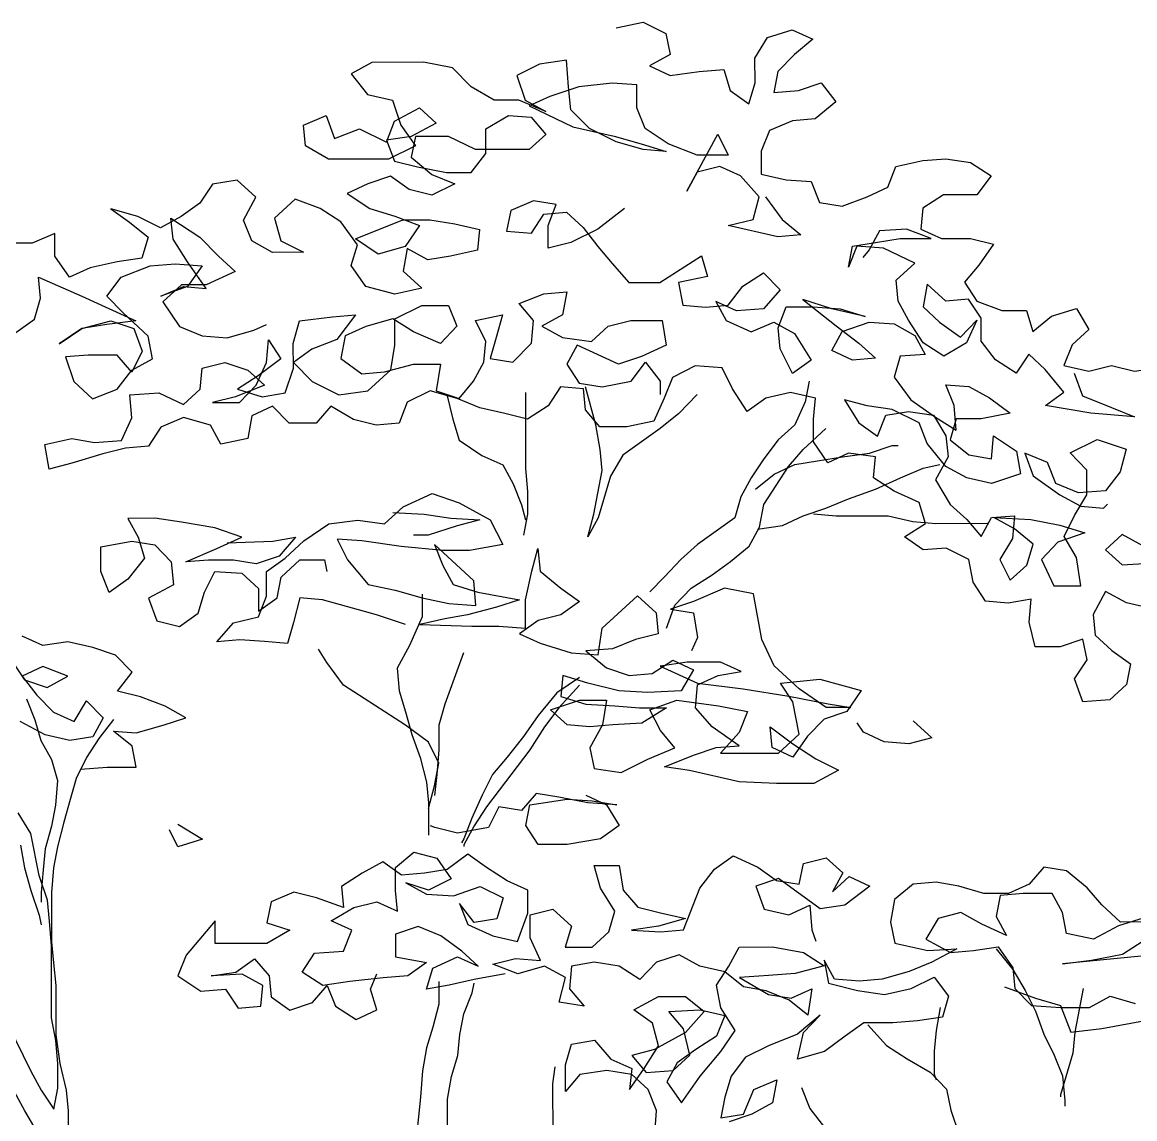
# Model space of a CAD drawing. Header units: inches. Extents: x 295786 to 300745, y 68261 to 70432.
# Drawn here: x 296328.37 to 296361.13, y 70323.54 to 70355.82 of the extents above; entities that cross this region are included whole.
import ezdxf

# ---------------------------------------------------------------- set-up
doc = ezdxf.new("R2010")
doc.units = ezdxf.units.IN
doc.header["$MEASUREMENT"] = 0
doc.layers.add('Tree', color=102, linetype='Continuous')

# ---------------------------------------------------------------- blocks, each defined once
blk = doc.blocks.new('T2')
at = {"layer": 'Tree'}
for p, q in [((-13.976, 289.319), (-15.168, 288.724)), ((-12.569, 289.02), (-13.976, 289.319)), ((-21.774, 288.928), (-22.858, 288.433)), ((-20.475, 288.53), (-21.774, 288.928)), ((-19.826, 287.438), (-20.475, 288.53)), ((-15.168, 288.724), (-15.386, 287.632)), ((-22.858, 288.433), (-21.884, 287.638)), ((-21.884, 287.638), (-21.018, 286.744)), ((-19.828, 286.147), (-19.826, 287.438)), ((-15.386, 287.632), (-14.303, 287.036)), ((-10.081, 285.94), (-9.971, 287.33)), ((-9.971, 287.33), (-8.563, 287.13)), ((-21.018, 286.744), (-20.803, 285.651)), ((-18.202, 286.841), (-18.528, 285.749)), ((-16.903, 286.74), (-18.202, 286.841)), ((-15.387, 286.54), (-16.903, 286.74)), ((-14.303, 287.036), (-15.387, 286.54)), ((-8.563, 287.13), (-7.373, 286.534)), ((-4.99, 285.936), (-4.015, 286.928)), ((-4.015, 286.928), (-2.498, 287.225)), ((-2.498, 287.225), (0.209, 287.222)), ((0.209, 287.222), (1.292, 286.626)), ((-7.373, 286.534), (-7.807, 285.243)), ((1.292, 286.626), (0.424, 285.534)), ((-23.293, 286.15), (-24.052, 285.158)), ((-22.102, 285.752), (-23.293, 286.15)), ((-20.803, 285.651), (-22.102, 285.752)), ((-19.504, 285.055), (-19.828, 286.147)), ((-18.528, 285.749), (-19.504, 285.055)), ((-13.656, 284.851), (-13.655, 286.043)), ((-13.655, 286.043), (-12.355, 286.141)), ((-12.355, 286.141), (-10.622, 285.941)), ((-10.622, 285.941), (-9.106, 285.443)), ((-10.19, 284.749), (-10.081, 285.94)), ((-6.182, 285.242), (-4.99, 285.936)), ((-24.052, 285.158), (-22.97, 284.263)), ((-9.106, 285.443), (-8.024, 284.946)), ((-7.807, 285.243), (-8.891, 284.649)), ((-8.891, 284.649), (-7.482, 285.243)), ((-7.482, 285.243), (-6.182, 285.242)), ((-0.876, 285.238), (-1.31, 283.947)), ((0.424, 285.534), (-0.876, 285.238)), ((-14.09, 283.76), (-13.656, 284.851)), ((-11.166, 283.757), (-10.19, 284.749)), ((-8.024, 284.946), (-10.299, 283.856)), ((-6.941, 284.448), (-8.133, 284.35)), ((-5.751, 283.753), (-6.941, 284.448)), ((-2.284, 284.842), (-3.151, 284.048)), ((-0.985, 284.146), (-2.284, 284.842)), ((2.589, 284.441), (2.155, 283.25)), ((3.78, 283.943), (2.589, 284.441)), ((-22.97, 284.263), (-21.779, 284.163)), ((-21.779, 284.163), (-20.588, 283.666)), ((-10.299, 283.856), (-12.466, 283.361)), ((-8.133, 284.35), (-8.892, 283.457)), ((-3.151, 284.048), (-1.852, 283.352)), ((-1.31, 283.947), (-2.069, 282.856)), ((-0.553, 283.053), (-0.985, 284.146)), ((3.671, 282.851), (3.78, 283.943)), ((-20.588, 283.666), (-20.156, 282.573)), ((-17.881, 283.465), (-18.424, 282.373)), ((-16.259, 280.485), (-17.881, 283.465)), ((-15.282, 282.966), (-14.09, 283.76)), ((-12.466, 283.361), (-13.874, 282.965)), ((-12.575, 283.063), (-11.166, 283.757)), ((-8.892, 283.457), (-8.026, 282.662)), ((-5.752, 282.462), (-5.751, 283.753)), ((-5.21, 282.66), (-3.802, 283.354)), ((-3.802, 283.354), (-2.069, 283.352)), ((-2.069, 283.352), (-1.853, 282.26)), ((-1.852, 283.352), (-0.553, 283.153)), ((0.856, 283.747), (-0.553, 283.053)), ((2.155, 283.25), (0.856, 283.747)), ((-16.799, 282.372), (-15.282, 282.966)), ((-13.874, 282.965), (-15.174, 282.569)), ((-15.174, 282.569), (-13.983, 282.667)), ((-13.983, 282.667), (-12.575, 283.063)), ((-2.069, 282.856), (-0.662, 282.16)), ((-0.553, 283.153), (-0.987, 282.061)), ((2.479, 282.157), (3.671, 282.851)), ((-29.796, 282.184), (-31.095, 281.987)), ((-28.604, 282.084), (-29.796, 282.184)), ((-27.197, 281.785), (-28.604, 282.084)), ((-20.156, 282.573), (-20.157, 281.382)), ((-18.424, 282.373), (-16.799, 282.372)), ((-8.026, 282.662), (-5.21, 282.66)), ((-4.995, 281.469), (-5.752, 282.462)), ((-1.853, 282.26), (-2.937, 281.368)), ((-0.662, 282.16), (2.479, 282.157)), ((-31.095, 281.987), (-32.179, 281.293)), ((-26.765, 280.693), (-27.197, 281.785)), ((-19.074, 281.282), (-17.991, 281.777)), ((-17.991, 281.777), (-16.8, 281.478)), ((-2.179, 281.764), (-3.695, 281.467)), ((-0.987, 282.061), (-2.179, 281.764)), ((-32.179, 281.293), (-31.422, 280.299)), ((-22.757, 280.987), (-23.191, 279.895)), ((-21.457, 281.085), (-22.757, 280.987)), ((-20.157, 281.382), (-21.457, 281.085)), ((-20.05, 280.191), (-19.074, 281.282)), ((-16.8, 281.478), (-16.259, 280.485)), ((-3.695, 281.467), (-4.995, 281.469)), ((-2.937, 281.368), (-4.129, 280.872)), ((-1.747, 280.572), (-0.771, 281.266)), ((-0.771, 281.266), (0.42, 280.868)), ((6.267, 280.168), (7.243, 281.061)), ((7.243, 281.061), (8.542, 280.862)), ((-25.682, 280.195), (-26.765, 280.693)), ((-4.129, 280.872), (-2.938, 280.275)), ((-2.938, 280.275), (-1.747, 280.572)), ((1.502, 280.371), (0.31, 279.578)), ((0.42, 280.868), (1.502, 280.371)), ((8.542, 280.862), (9.191, 279.868)), ((-31.422, 280.299), (-29.689, 280.298)), ((-29.689, 280.298), (-28.607, 279.602)), ((-24.383, 279.698), (-25.682, 280.195)), ((-23.191, 279.895), (-24.383, 279.698)), ((-20.375, 280.191), (-21.243, 279)), ((-19.727, 278.999), (-20.05, 280.191)), ((-9.437, 279.785), (-8.245, 279.982)), ((-9.005, 278.692), (-9.437, 279.785)), ((-8.245, 279.982), (-7.055, 279.485)), ((2.909, 279.576), (4.209, 280.071)), ((4.209, 280.071), (5.291, 279.077)), ((6.916, 278.977), (6.267, 280.168)), ((9.191, 279.868), (10.165, 279.172)), ((-28.607, 279.602), (-28.5, 278.51)), ((-13.011, 279.589), (-11.604, 278.496)), ((-9.979, 279.388), (-10.846, 278.594)), ((-8.788, 279.288), (-9.979, 279.388)), ((-8.139, 278.294), (-8.788, 279.288)), ((-7.055, 279.485), (-6.839, 278.392)), ((-0.99, 279.182), (-2.29, 278.687)), ((0.31, 279.578), (-0.99, 279.182)), ((1.826, 278.882), (2.909, 279.576)), ((12.44, 279.171), (13.848, 279.566)), ((13.848, 279.566), (12.872, 278.872)), ((-21.243, 279), (-22.218, 278.207)), ((-21.027, 278.107), (-18.427, 278.7)), ((-18.427, 278.7), (-19.727, 278.999)), ((-10.846, 278.594), (-11.605, 277.602)), ((-9.006, 277.501), (-9.005, 278.692)), ((-4.131, 278.787), (-5.431, 278.491)), ((-2.831, 278.985), (-4.131, 278.787)), ((-1.423, 278.984), (-2.831, 278.985)), ((-2.29, 278.687), (-1.533, 277.594)), ((1.067, 277.989), (-1.423, 278.984)), ((0.958, 277.691), (1.826, 278.882)), ((5.291, 279.077), (4.965, 277.886)), ((6.482, 277.885), (6.916, 278.977)), ((10.707, 279.073), (9.189, 278.081)), ((10.165, 279.172), (11.248, 278.576)), ((10.597, 277.981), (10.707, 279.073)), ((11.248, 278.576), (12.44, 279.171)), ((12.872, 278.872), (11.897, 278.079)), ((-31.099, 278.016), (-32.291, 277.719)), ((-29.583, 278.014), (-31.099, 278.016)), ((-28.5, 278.51), (-29.583, 278.014)), ((-29.042, 278.014), (-27.741, 278.509)), ((-27.417, 278.013), (-29.042, 278.014)), ((-27.741, 278.509), (-26.334, 278.409)), ((-26.118, 277.813), (-27.417, 278.013)), ((-26.334, 278.409), (-25.793, 277.416)), ((-22.218, 278.207), (-21.027, 278.107)), ((-11.604, 278.496), (-10.197, 277.8)), ((-6.839, 278.392), (-8.139, 278.294)), ((-5.431, 278.491), (-5.324, 277.398)), ((9.189, 278.081), (8.214, 277.089)), ((11.897, 278.079), (12.221, 276.987)), ((16.77, 277.082), (16.771, 278.273)), ((16.771, 278.273), (17.962, 277.776)), ((-32.291, 277.719), (-31.534, 276.626)), ((-28.176, 276.723), (-26.551, 277.516)), ((-26.551, 277.516), (-25.143, 277.614)), ((-24.926, 277.613), (-26.118, 277.813)), ((-25.143, 277.614), (-24.711, 276.521)), ((-24.711, 276.521), (-24.926, 277.613)), ((-11.605, 277.602), (-12.364, 276.709)), ((-10.197, 277.8), (-9.006, 277.501)), ((-2.725, 276.9), (-1.642, 277.495)), ((-1.642, 277.495), (-1.426, 276.303)), ((-1.533, 277.594), (-0.126, 277.196)), ((-0.126, 277.196), (1.067, 277.989)), ((1.282, 276.599), (0.958, 277.691)), ((4.965, 277.886), (3.773, 277.292)), ((5.398, 277.29), (6.482, 277.885)), ((9.838, 276.79), (10.597, 277.981)), ((17.962, 277.776), (19.261, 277.775)), ((-25.793, 277.416), (-25.469, 277.018)), ((-17.021, 277.11), (-17.347, 276.019)), ((-14.856, 275.719), (-17.021, 277.11)), ((-5.324, 277.398), (-3.916, 277.099)), ((-3.916, 277.099), (-2.725, 276.9)), ((3.773, 277.292), (5.398, 277.29)), ((8.214, 277.089), (7.346, 276.296)), ((12.221, 276.987), (13.52, 276.787)), ((16.01, 275.991), (16.77, 277.082)), ((-31.534, 276.626), (-30.777, 275.732)), ((-27.203, 275.828), (-28.176, 276.723)), ((-12.364, 276.709), (-13.232, 275.717)), ((-1.426, 276.303), (-2.402, 275.41)), ((0.523, 275.507), (1.282, 276.599)), ((7.346, 276.296), (8.862, 275.6)), ((8.862, 275.401), (9.838, 276.79)), ((10.488, 276.69), (9.08, 276.592)), ((9.08, 276.592), (9.837, 275.499)), ((11.787, 276.59), (10.488, 276.69)), ((13.303, 275.993), (11.787, 276.59)), ((13.52, 276.787), (14.928, 276.488)), ((14.928, 276.488), (16.01, 275.991)), ((-30.777, 275.732), (-31.427, 274.74)), ((-27.312, 274.736), (-27.203, 275.828)), ((-20.271, 276.22), (-21.138, 275.327)), ((-19.188, 275.524), (-20.271, 276.22)), ((-17.347, 276.019), (-15.831, 275.72)), ((-15.831, 275.72), (-16.049, 274.528)), ((-13.232, 275.717), (-14.856, 275.719)), ((14.06, 275), (13.303, 275.993)), ((17.635, 275.989), (15.36, 274.998)), ((17.525, 274.897), (17.635, 275.989)), ((-29.803, 274.738), (-28.827, 275.631)), ((-28.827, 275.631), (-28.612, 274.44)), ((-21.138, 275.327), (-20.273, 274.333)), ((-18.431, 274.53), (-19.188, 275.524)), ((-8.792, 275.118), (-9.983, 275.218)), ((-9.983, 275.218), (-9.768, 274.027)), ((-7.493, 274.62), (-8.792, 275.118)), ((-2.402, 275.41), (-0.994, 275.111)), ((-0.994, 275.111), (0.523, 275.507)), ((8.862, 275.6), (10.162, 275.598)), ((10.053, 275.499), (8.862, 275.401)), ((9.837, 275.499), (11.244, 275.002)), ((11.244, 275.002), (10.053, 275.499)), ((10.162, 275.598), (11.135, 274.704)), ((-31.427, 274.74), (-32.728, 274.245)), ((-31.645, 273.847), (-30.994, 274.839)), ((-30.994, 274.839), (-29.803, 274.738)), ((-27.854, 273.744), (-27.312, 274.736)), ((-22.33, 274.831), (-24.064, 273.443)), ((-23.847, 274.336), (-22.33, 274.831)), ((-18.865, 274.233), (-17.781, 274.728)), ((-17.24, 274.43), (-18.431, 274.53)), ((-17.781, 274.728), (-18.324, 273.736)), ((-16.049, 274.528), (-17.24, 274.43)), ((-8.252, 273.728), (-7.493, 274.62)), ((11.135, 274.704), (10.268, 273.414)), ((15.36, 274.998), (12.542, 273.71)), ((13.193, 274.107), (14.06, 275)), ((17.849, 273.805), (17.525, 274.897)), ((-36.626, 274.347), (-37.277, 273.256)), ((-35.327, 273.949), (-36.626, 274.347)), ((-34.353, 273.154), (-35.327, 273.949)), ((-34.027, 274.246), (-34.353, 273.154)), ((-32.728, 274.245), (-34.027, 274.246)), ((-28.612, 274.44), (-29.479, 273.646)), ((-24.28, 274.337), (-25.58, 273.941)), ((-25.58, 273.941), (-23.847, 274.336)), ((-22.872, 274.435), (-24.28, 274.337)), ((-21.464, 274.434), (-22.872, 274.435)), ((-21.032, 273.341), (-21.464, 274.434)), ((-20.273, 274.333), (-18.865, 274.233)), ((-9.768, 274.027), (-8.685, 273.43)), ((-5.219, 273.725), (-6.627, 274.024)), ((-6.627, 274.024), (-6.303, 272.833)), ((-3.811, 274.518), (-4.245, 273.426)), ((-2.403, 274.517), (-3.811, 274.518)), ((-0.995, 273.821), (-2.403, 274.517)), ((2.254, 273.917), (1.063, 274.018)), ((1.063, 274.018), (2.036, 272.726)), ((11.892, 272.917), (13.193, 274.107)), ((-31.646, 272.655), (-31.645, 273.847)), ((-30.563, 272.853), (-31.428, 273.747)), ((-31.428, 273.747), (-30.888, 272.555)), ((-29.479, 273.646), (-30.563, 272.853)), ((-28.614, 272.553), (-27.854, 273.744)), ((-27.097, 273.545), (-28.18, 272.95)), ((-25.797, 273.643), (-27.097, 273.545)), ((-24.389, 273.146), (-25.797, 273.643)), ((-24.064, 273.443), (-25.256, 272.551)), ((-20.815, 273.639), (-21.899, 273.044)), ((-19.624, 273.142), (-20.815, 273.639)), ((-18.324, 273.736), (-19.624, 273.142)), ((-14.966, 273.733), (-15.184, 272.443)), ((-13.342, 273.732), (-14.966, 273.733)), ((-12.151, 273.433), (-13.342, 273.732)), ((-11.285, 272.638), (-12.151, 273.433)), ((-8.685, 273.43), (-9.769, 272.835)), ((-8.145, 272.536), (-8.252, 273.728)), ((-5.762, 272.633), (-5.219, 273.725)), ((-4.245, 273.426), (-3.379, 272.532)), ((-1.971, 273.127), (-0.887, 273.821)), ((-0.997, 272.431), (-0.995, 273.821)), ((-0.887, 273.821), (0.52, 273.422)), ((0.52, 273.422), (1.603, 272.925)), ((3.986, 273.717), (2.254, 273.917)), ((4.31, 272.526), (3.986, 273.717)), ((6.369, 273.219), (5.719, 273.517)), ((10.268, 273.414), (9.076, 272.919)), ((12.542, 273.71), (14.058, 273.51)), ((13.842, 273.709), (12.65, 273.313)), ((15.358, 273.311), (13.842, 273.709)), ((14.058, 273.51), (15.358, 273.311)), ((18.932, 273.01), (17.849, 273.805)), ((-37.277, 273.256), (-36.412, 272.461)), ((-28.18, 272.95), (-28.723, 271.958)), ((-23.849, 272.152), (-24.389, 273.146)), ((-21.899, 273.044), (-22.766, 271.655)), ((-21.141, 272.249), (-21.032, 273.341)), ((-9.769, 272.835), (-11.285, 272.638)), ((-6.303, 272.833), (-5.979, 271.74)), ((-3.379, 272.532), (-1.971, 273.127)), ((1.603, 272.925), (1.818, 271.734)), ((7.776, 272.821), (6.369, 273.219)), ((9.076, 272.919), (7.776, 272.821)), ((11.674, 271.725), (11.892, 272.917)), ((12.65, 273.313), (12.216, 272.122)), ((15.358, 273.311), (16.548, 272.515)), ((16.548, 272.515), (15.358, 273.311)), ((-36.412, 272.461), (-35.98, 271.368)), ((-32.405, 271.663), (-31.646, 272.655)), ((-30.888, 272.555), (-29.698, 271.859)), ((-29.698, 271.859), (-28.614, 272.553)), ((-25.256, 272.551), (-26.124, 271.757)), ((-21.792, 270.959), (-21.141, 272.249)), ((-15.184, 272.443), (-13.885, 271.846)), ((-12.694, 271.448), (-10.527, 272.439)), ((-10.527, 272.439), (-9.987, 271.446)), ((-7.171, 271.543), (-8.145, 272.536)), ((-5.655, 271.541), (-5.762, 272.633)), ((-0.781, 271.14), (-0.997, 272.431)), ((2.036, 272.726), (3.335, 272.229)), ((3.335, 272.229), (4.309, 271.533)), ((4.309, 271.235), (4.31, 272.526)), ((5.61, 272.723), (4.959, 271.731)), ((5.717, 271.532), (5.61, 272.723)), ((-35.005, 271.169), (-34.138, 271.962)), ((-34.138, 271.962), (-33.489, 270.969)), ((-33.489, 270.969), (-32.405, 271.663)), ((-28.723, 271.958), (-27.423, 271.857)), ((-27.423, 271.857), (-27.099, 270.765)), ((-26.124, 271.757), (-24.932, 271.657)), ((-24.932, 271.657), (-23.849, 272.152)), ((-22.766, 271.655), (-21.792, 270.959)), ((-13.885, 271.846), (-12.694, 271.448)), ((-5.979, 271.74), (-7.171, 271.543)), ((1.818, 271.734), (0.735, 270.94)), ((4.959, 271.731), (6.15, 270.837)), ((12.756, 271.129), (11.674, 271.725)), ((12.216, 272.122), (12.756, 271.03)), ((12.756, 271.03), (13.515, 271.922)), ((13.515, 271.922), (15.032, 271.921)), ((15.032, 271.921), (16.223, 271.821)), ((16.223, 271.821), (15.788, 270.531)), ((-39.662, 271.073), (-40.962, 271.273)), ((-38.471, 271.37), (-39.662, 271.073)), ((-37.279, 271.071), (-38.471, 271.37)), ((-35.98, 271.368), (-37.279, 271.071)), ((-35.981, 269.978), (-35.005, 271.169)), ((-18.652, 270.162), (-18.11, 271.254)), ((-18.11, 271.254), (-16.702, 271.352)), ((-16.702, 271.352), (-15.511, 270.755)), ((-14.102, 271.548), (-14.861, 270.556)), ((-13.345, 270.555), (-14.102, 271.548)), ((-9.987, 271.446), (-10.638, 270.453)), ((-5.114, 270.548), (-5.655, 271.541)), ((-1.972, 271.439), (-3.38, 271.44)), ((-3.38, 271.44), (-3.165, 270.05)), ((-0.457, 271.041), (-1.972, 271.439)), ((0.409, 270.047), (-0.781, 271.14)), ((0.735, 270.94), (-0.457, 271.041)), ((4.309, 271.533), (3.333, 270.541)), ((4.741, 269.944), (4.309, 271.235)), ((6.257, 270.34), (5.717, 271.532)), ((6.691, 271.134), (5.824, 270.34)), ((7.883, 271.53), (6.691, 271.134)), ((9.074, 271.231), (7.883, 271.53)), ((9.181, 270.139), (9.074, 271.231)), ((13.514, 270.135), (12.756, 271.129)), ((-36.521, 270.972), (-36.956, 269.781)), ((-27.099, 270.765), (-27.967, 269.575)), ((-22.659, 270.563), (-22.444, 269.471)), ((-15.511, 270.755), (-15.079, 269.663)), ((-14.861, 270.556), (-14.862, 269.861)), ((-11.829, 270.256), (-13.345, 270.555)), ((-10.638, 270.453), (-11.829, 270.256)), ((-4.357, 269.654), (-5.114, 270.548)), ((3.333, 270.541), (1.925, 269.847)), ((6.15, 270.837), (7.232, 270.141)), ((15.788, 270.531), (14.813, 269.638)), ((-35.007, 269.283), (-35.981, 269.978)), ((-30.999, 270.272), (-32.082, 269.677)), ((-29.807, 270.37), (-30.999, 270.272)), ((-30.242, 269.279), (-29.807, 270.37)), ((-22.985, 269.67), (-21.685, 269.966)), ((-21.685, 269.966), (-20.386, 269.667)), ((-19.412, 268.972), (-18.652, 270.162)), ((-11.506, 268.27), (-10.963, 270.255)), ((-10.964, 269.064), (-10.855, 270.156)), ((-10.855, 270.156), (-9.663, 270.254)), ((-9.663, 270.254), (-9.014, 269.261)), ((-7.822, 269.955), (-7.826, 265.984)), ((-3.165, 270.05), (-4.357, 269.654)), ((-4.249, 269.654), (-2.84, 270.05)), ((-2.84, 270.05), (-1.65, 269.453)), ((1.925, 269.847), (0.409, 270.047)), ((5.932, 269.745), (4.741, 269.944)), ((5.824, 270.34), (7.34, 269.743)), ((7.232, 270.141), (5.932, 269.745)), ((7.123, 269.446), (6.257, 270.34)), ((10.047, 269.344), (9.181, 270.139)), ((11.347, 269.939), (10.047, 269.344)), ((12.863, 269.838), (11.347, 269.939)), ((14.813, 269.638), (13.514, 270.135)), ((-36.956, 269.781), (-38.473, 269.186)), ((-32.082, 269.677), (-33.166, 268.884)), ((-27.967, 269.575), (-29.267, 268.682)), ((-25.693, 269.275), (-24.501, 269.572)), ((-24.501, 269.572), (-25.261, 268.381)), ((-22.878, 268.577), (-22.985, 269.67)), ((-22.444, 269.471), (-21.903, 268.279)), ((-20.386, 269.667), (-19.412, 268.972)), ((-16.811, 269.863), (-15.838, 268.869)), ((-15.079, 269.663), (-14.539, 268.471)), ((-5.44, 269.159), (-4.249, 269.654)), ((-3.707, 269.852), (-4.033, 268.562)), ((-1.65, 269.453), (-1.217, 268.361)), ((8.531, 269.445), (7.123, 269.446)), ((7.34, 269.743), (8.531, 269.445)), ((12.754, 268.647), (12.863, 269.838)), ((-38.473, 269.186), (-39.665, 268.691)), ((-39.665, 268.691), (-37.39, 268.887)), ((-37.39, 268.887), (-35.007, 269.283)), ((-33.166, 268.884), (-31.65, 268.585)), ((-30.351, 267.988), (-30.242, 269.279)), ((-29.159, 268.781), (-29.81, 267.69)), ((-27.859, 268.979), (-29.159, 268.781)), ((-28.401, 268.384), (-26.993, 269.077)), ((-26.668, 268.779), (-27.859, 268.979)), ((-26.993, 269.077), (-25.693, 269.275)), ((-26.236, 267.687), (-26.668, 268.779)), ((-15.838, 268.869), (-14.864, 268.074)), ((-11.723, 268.171), (-10.964, 269.064)), ((-9.014, 269.261), (-7.932, 268.565)), ((-7.932, 268.565), (-6.74, 268.862)), ((-6.74, 268.862), (-5.44, 269.159)), ((1.165, 268.557), (2.357, 269.251)), ((2.357, 269.251), (3.115, 268.357)), ((4.523, 268.356), (5.39, 269.249)), ((5.39, 269.249), (6.472, 268.751)), ((6.472, 268.751), (6.688, 267.56)), ((-31.65, 268.585), (-30.351, 268.584)), ((-29.267, 268.682), (-30.351, 267.988)), ((-30.351, 268.584), (-30.027, 267.491)), ((-28.836, 267.292), (-28.401, 268.384)), ((-25.261, 268.381), (-26.236, 267.687)), ((-22.879, 267.386), (-22.878, 268.577)), ((-21.903, 268.279), (-21.038, 267.484)), ((-14.539, 268.471), (-13.131, 268.172)), ((-13.131, 268.172), (-11.723, 268.171)), ((-11.724, 266.98), (-11.506, 268.27)), ((-4.033, 268.562), (-4.359, 267.47)), ((-1.217, 268.361), (-0.026, 268.26)), ((-0.026, 268.26), (1.165, 268.557)), ((3.115, 268.357), (4.523, 268.356)), ((8.096, 267.261), (8.638, 268.253)), ((8.638, 268.253), (10.046, 268.649)), ((10.046, 268.649), (11.237, 268.152)), ((11.237, 268.152), (11.886, 267.158)), ((13.294, 267.455), (12.754, 268.647)), ((-32.301, 267.692), (-33.493, 266.899)), ((-32.194, 266.5), (-32.301, 267.692)), ((-29.81, 267.69), (-29.919, 266.598)), ((-22.338, 266.989), (-23.528, 268.082)), ((-14.864, 268.074), (-12.916, 266.683)), ((6.688, 267.56), (8.096, 267.261)), ((15.894, 267.552), (14.702, 267.355)), ((17.301, 267.253), (15.894, 267.552)), ((-37.716, 267.498), (-39.233, 267.003)), ((-39.233, 267.003), (-38.909, 265.811)), ((-36.309, 266.802), (-37.716, 267.498)), ((-30.027, 267.491), (-31.002, 266.698)), ((-29.812, 266.101), (-28.836, 267.292)), ((-26.995, 267.191), (-27.32, 267.191)), ((-25.804, 266.793), (-26.995, 267.191)), ((-23.638, 266.295), (-22.879, 267.386)), ((-21.581, 266.094), (-22.338, 266.989)), ((-21.038, 267.484), (-20.281, 266.49)), ((-11.834, 265.888), (-11.724, 266.98)), ((-4.359, 267.47), (-5.551, 266.677)), ((11.886, 267.158), (13.077, 267.058)), ((13.077, 267.058), (14.268, 266.759)), ((14.702, 267.355), (13.294, 267.455)), ((17.083, 265.963), (17.301, 267.253)), ((-37.176, 265.909), (-36.309, 266.802)), ((-35.118, 266.304), (-33.926, 266.8)), ((-33.926, 266.8), (-34.361, 265.609)), ((-33.493, 266.899), (-33.711, 265.708)), ((-31.002, 266.698), (-32.194, 266.5)), ((-29.919, 266.598), (-29.271, 265.406)), ((-26.129, 266.595), (-24.721, 266.792)), ((-26.022, 265.503), (-26.129, 266.595)), ((-24.396, 266.593), (-25.804, 266.793)), ((-24.721, 266.792), (-23.638, 266.295)), ((-23.097, 266.394), (-24.396, 266.593)), ((-21.905, 266.194), (-23.097, 266.394)), ((-20.281, 266.49), (-19.632, 265.497)), ((-12.916, 266.683), (-12.267, 265.59)), ((-5.551, 266.677), (-6.635, 266.181)), ((14.268, 266.759), (15.892, 266.262)), ((-38.909, 265.811), (-38.152, 264.818)), ((-37.178, 264.618), (-37.176, 265.909)), ((-35.552, 265.213), (-35.118, 266.304)), ((-30.895, 265.507), (-29.812, 266.101)), ((-28.62, 266.001), (-29.487, 266.2)), ((-27.43, 265.504), (-28.62, 266.001)), ((-20.823, 265.697), (-21.905, 266.194)), ((-20.283, 264.108), (-21.581, 266.094)), ((-11.618, 264.696), (-11.834, 265.888)), ((-7.826, 265.984), (-7.936, 264.792)), ((-6.635, 266.181), (-7.177, 265.189)), ((15.892, 266.262), (17.083, 265.963)), ((-34.361, 265.609), (-35.77, 264.617)), ((-33.711, 265.708), (-32.195, 265.21)), ((-32.195, 265.21), (-30.895, 265.507)), ((-29.271, 265.406), (-30.03, 264.116)), ((-26.13, 264.907), (-27.43, 265.504)), ((-27.105, 264.808), (-26.022, 265.503)), ((-19.849, 264.902), (-20.823, 265.697)), ((-19.632, 265.497), (-19.091, 264.504)), ((-12.267, 265.59), (-11.619, 263.406)), ((-38.152, 264.818), (-36.744, 264.717)), ((-36.744, 264.717), (-35.552, 265.213)), ((-28.406, 264.214), (-27.105, 264.808)), ((-24.723, 264.409), (-26.13, 264.907)), ((-11.403, 263.604), (-11.618, 264.696)), ((-7.936, 264.792), (-7.937, 263.601)), ((-7.177, 265.189), (-7.612, 264.097)), ((-2.954, 264.689), (-4.362, 264.194)), ((-1.438, 263.993), (-2.954, 264.689)), ((-38.045, 263.924), (-38.261, 264.123)), ((-36.529, 263.526), (-37.178, 264.618)), ((-35.77, 264.617), (-36.853, 264.022)), ((-30.03, 264.116), (-30.897, 263.323)), ((-28.732, 263.122), (-28.406, 264.214)), ((-23.532, 263.912), (-24.723, 264.409)), ((-20.068, 262.916), (-20.283, 264.108)), ((-19.091, 264.504), (-18.767, 263.412)), ((-7.612, 264.097), (-7.829, 263.303)), ((-4.362, 264.194), (-5.988, 263.302)), ((-36.853, 264.022), (-38.045, 263.924)), ((-35.988, 262.433), (-36.529, 263.526)), ((-32.197, 263.423), (-33.388, 263.523)), ((-33.388, 263.523), (-33.281, 262.332)), ((-26.782, 263.518), (-28.082, 263.221)), ((-24.074, 263.515), (-26.782, 263.518)), ((-22.883, 263.614), (-24.074, 263.515)), ((-22.341, 263.514), (-23.532, 263.912)), ((-21.259, 263.017), (-22.341, 263.514)), ((-11.079, 262.412), (-11.403, 263.604)), ((-7.937, 263.601), (-7.721, 262.509)), ((-2.522, 263.597), (-3.93, 263.399)), ((-0.897, 263.694), (-2.522, 263.597)), ((-0.465, 263.098), (-1.438, 263.993)), ((-35.771, 263.029), (-37.071, 262.633)), ((-34.255, 263.325), (-35.771, 263.029)), ((-32.305, 263.423), (-34.255, 263.325)), ((-33.389, 262.828), (-32.305, 263.423)), ((-31.656, 262.43), (-32.197, 263.423)), ((-29.273, 263.123), (-31.981, 263.125)), ((-30.897, 263.323), (-31.656, 262.43)), ((-28.082, 263.221), (-29.273, 263.123)), ((-27.649, 262.426), (-28.732, 263.122)), ((-19.959, 262.817), (-21.259, 263.017)), ((-19.527, 261.923), (-20.068, 262.916)), ((-18.767, 263.412), (-16.819, 262.02)), ((-11.619, 263.406), (-11.079, 262.412)), ((-5.988, 263.302), (-6.639, 262.012)), ((-3.93, 263.399), (-5.446, 263.301)), ((-5.446, 263.301), (-4.255, 263.002)), ((-4.255, 263.002), (-2.739, 262.505)), ((0.944, 263.296), (-0.465, 263.098)), ((2.46, 263.096), (0.944, 263.296)), ((3.758, 262.201), (2.46, 263.096)), ((7.008, 262.397), (8.416, 262.892)), ((8.416, 262.892), (10.149, 263.189)), ((10.149, 263.189), (11.557, 263.386)), ((11.557, 263.386), (12.965, 263.385)), ((12.965, 263.385), (12.423, 262.393)), ((-40.104, 261.94), (-39.021, 262.535)), ((-39.021, 262.535), (-38.155, 261.74)), ((-37.071, 262.633), (-35.664, 262.135)), ((-36.639, 261.342), (-35.988, 262.433)), ((-34.364, 262.035), (-33.389, 262.828)), ((-33.281, 262.332), (-32.632, 261.239)), ((-28.625, 261.732), (-27.649, 262.426)), ((-2.739, 262.505), (-1.981, 262.504)), ((5.383, 262.2), (4.192, 262.4)), ((4.192, 262.4), (5.057, 261.406)), ((8.307, 261.8), (7.008, 262.397)), ((12.423, 262.393), (12.097, 261.301)), ((-38.155, 261.74), (-39.022, 260.947)), ((-35.664, 262.135), (-34.798, 261.241)), ((-34.041, 260.942), (-34.364, 262.035)), ((-31.008, 261.238), (-29.816, 261.832)), ((-29.816, 261.832), (-28.625, 261.732)), ((-18.553, 261.128), (-19.527, 261.923)), ((-16.819, 262.02), (-15.954, 261.225)), ((-8.48, 261.815), (-8.59, 260.623)), ((-8.157, 260.623), (-8.48, 261.815)), ((-6.639, 262.012), (-4.906, 261.712)), ((-5.125, 260.124), (-3.065, 262.009)), ((-3.065, 262.009), (-3.499, 260.917)), ((-3.498, 261.711), (-1.332, 261.908)), ((-1.332, 261.908), (0.726, 262.204)), ((0.726, 262.204), (2.026, 262.302)), ((2.026, 262.302), (1.483, 261.211)), ((4.732, 261.307), (3.758, 262.201)), ((7.765, 262.099), (5.383, 262.2)), ((9.931, 261.104), (8.307, 261.8)), ((11.556, 261.996), (10.689, 261.104)), ((12.747, 262.194), (11.556, 261.996)), ((14.372, 261.895), (12.747, 262.194)), ((14.37, 260.604), (14.372, 261.895)), ((-36.857, 259.853), (-36.639, 261.342)), ((-34.798, 261.241), (-35.45, 259.852)), ((-32.632, 261.239), (-33.175, 260.148)), ((-31.226, 260.047), (-31.008, 261.238)), ((-15.954, 261.225), (-15.088, 260.331)), ((-4.906, 261.712), (-3.498, 261.711)), ((1.483, 261.211), (0.399, 259.921)), ((2.674, 261.21), (2.565, 260.614)), ((3.974, 261.208), (2.674, 261.21)), ((4.948, 260.314), (3.974, 261.208)), ((5.706, 260.611), (4.732, 261.307)), ((5.057, 261.406), (6.248, 261.008)), ((6.248, 261.008), (7.44, 261.206)), ((7.44, 261.206), (8.739, 261.204)), ((8.739, 261.204), (9.931, 261.104)), ((12.097, 261.301), (12.962, 260.208)), ((-39.022, 260.947), (-40.43, 261.047)), ((-33.175, 260.148), (-34.041, 260.942)), ((-17.579, 260.432), (-18.553, 261.128)), ((-8.59, 260.623), (-9.674, 259.731)), ((-7.833, 259.133), (-8.157, 260.623)), ((-3.499, 260.917), (-4.042, 259.925)), ((5.705, 259.321), (5.706, 260.611)), ((8.414, 260.609), (7.006, 260.511)), ((8.954, 259.517), (8.414, 260.609)), ((10.689, 261.104), (10.579, 259.912)), ((13.936, 259.512), (14.37, 260.604)), ((-31.876, 259.054), (-31.226, 260.047)), ((-16.497, 259.736), (-17.579, 260.432)), ((-15.088, 260.331), (-14.331, 259.536)), ((-5.234, 258.833), (-5.125, 260.124)), ((5.163, 259.222), (4.948, 260.314)), ((7.006, 260.511), (6.139, 259.717)), ((12.962, 260.208), (13.936, 259.512)), ((-39.241, 258.961), (-38.157, 259.556)), ((-38.157, 259.556), (-37.509, 258.364)), ((-35.45, 259.852), (-36.857, 259.853)), ((-20.182, 257.059), (-19.746, 259.441)), ((-19.746, 259.441), (-18.23, 259.738)), ((-18.23, 259.738), (-16.606, 259.042)), ((-15.631, 258.842), (-16.497, 259.736)), ((-9.674, 259.731), (-10.649, 259.037)), ((-5.342, 259.529), (-7.508, 259.133)), ((-4.042, 259.925), (-5.342, 259.529)), ((-2.418, 259.427), (-2.419, 258.235)), ((-1.01, 259.624), (-2.418, 259.228)), ((0.399, 259.921), (-1.01, 259.624)), ((6.139, 259.717), (6.137, 258.526)), ((9.278, 258.424), (8.954, 259.517)), ((10.579, 259.912), (11.878, 259.216)), ((-40.541, 258.665), (-39.241, 258.961)), ((-34.152, 257.964), (-34.259, 259.156)), ((-34.259, 259.156), (-33.068, 258.956)), ((-33.068, 258.956), (-31.876, 259.054)), ((-16.606, 259.042), (-15.415, 258.643)), ((-15.199, 257.651), (-15.631, 258.842)), ((-13.681, 259.337), (-14.657, 258.444)), ((-11.842, 257.648), (-13.681, 259.337)), ((-10.649, 259.037), (-9.675, 258.341)), ((-7.835, 257.644), (-7.833, 259.133)), ((-7.508, 259.133), (-6.317, 258.735)), ((-3.826, 258.932), (-5.234, 258.833)), ((-2.418, 259.228), (-3.826, 258.932)), ((-0.036, 258.333), (2.781, 259.125)), ((2.781, 259.125), (3.972, 259.223)), ((3.972, 259.223), (4.296, 257.932)), ((6.137, 258.526), (5.163, 259.222)), ((6.137, 258.228), (5.705, 259.321)), ((11.878, 259.216), (11.444, 258.025)), ((-37.509, 258.364), (-37.618, 257.272)), ((-16.606, 258.446), (-16.824, 257.155)), ((-15.415, 258.643), (-16.606, 258.446)), ((-14.657, 258.444), (-14.766, 257.352)), ((-9.675, 258.341), (-8.484, 258.042)), ((-6.317, 258.735), (-4.801, 258.337)), ((-4.801, 258.337), (-3.61, 258.137)), ((-1.553, 257.838), (-0.036, 258.333)), ((10.252, 257.728), (9.278, 258.424)), ((-34.478, 256.674), (-34.152, 257.964)), ((-8.484, 258.042), (-7.51, 257.346)), ((-6.427, 257.742), (-7.835, 257.644)), ((-5.019, 257.741), (-6.427, 257.742)), ((-2.311, 257.838), (-5.019, 257.741)), ((-3.61, 258.137), (-2.311, 257.838)), ((-2.419, 258.235), (-1.771, 256.746)), ((4.296, 257.932), (4.619, 256.84)), ((7.436, 257.929), (6.137, 258.228)), ((8.302, 256.936), (7.436, 257.929)), ((11.444, 258.025), (10.252, 257.728)), ((-37.618, 257.272), (-38.485, 256.479)), ((-16.824, 257.155), (-16.5, 256.46)), ((-14.766, 257.352), (-13.575, 257.053)), ((-11.627, 256.258), (-11.842, 257.648)), ((-7.51, 257.346), (-8.593, 256.851)), ((17.399, 256.73), (18.483, 257.225)), ((-37.186, 255.981), (-36.969, 257.073)), ((-36.969, 257.073), (-35.778, 256.675)), ((-35.778, 256.675), (-34.478, 256.674)), ((-20.833, 255.67), (-20.182, 257.059)), ((-13.575, 257.053), (-12.384, 256.556)), ((-12.384, 256.556), (-10.977, 256.456)), ((-8.593, 256.851), (-10.219, 256.356)), ((-1.771, 256.746), (-1.122, 255.554)), ((2.561, 255.849), (2.995, 256.543)), ((4.619, 256.84), (5.811, 256.938)), ((5.811, 256.938), (7.111, 257.036)), ((7.111, 257.036), (8.302, 256.936)), ((13.608, 256.236), (14.8, 256.633)), ((14.8, 256.633), (16.1, 256.929)), ((16.1, 256.929), (17.399, 256.73)), ((-38.485, 256.479), (-39.461, 255.785)), ((-36.537, 254.988), (-37.186, 255.981)), ((-15.526, 255.963), (-16.609, 255.468)), ((-14.443, 255.267), (-15.526, 255.963)), ((-10.977, 256.456), (-12.06, 255.563)), ((-10.219, 256.356), (-11.627, 256.258)), ((-4.587, 256.351), (-3.615, 253.67)), ((12.741, 255.344), (13.608, 256.236)), ((19.023, 255.934), (18.372, 254.942)), ((-39.461, 255.785), (-39.245, 254.692)), ((-22.134, 254.479), (-20.833, 255.67)), ((-19.1, 255.37), (-18.017, 255.866)), ((-17.909, 255.171), (-19.1, 255.37)), ((-18.017, 255.866), (-16.284, 255.864)), ((-14.876, 255.665), (-16.827, 254.773)), ((-16.609, 255.468), (-15.961, 254.375)), ((-16.284, 255.864), (-14.876, 255.665)), ((-12.06, 255.563), (-13.252, 255.167)), ((-1.122, 255.554), (-1.231, 254.363)), ((1.693, 254.658), (2.561, 255.849)), ((13.498, 254.35), (12.741, 255.344)), ((16.098, 255.142), (17.398, 255.638)), ((17.398, 255.638), (18.48, 255.14)), ((-36.972, 253.797), (-36.537, 254.988)), ((-23.216, 254.977), (-25.383, 254.383)), ((-21.159, 254.776), (-23.216, 254.977)), ((-21.809, 253.784), (-21.159, 254.776)), ((-16.827, 254.773), (-19.21, 254.477)), ((-16.827, 254.674), (-17.909, 255.171)), ((-13.252, 255.167), (-14.443, 255.267)), ((-12.711, 254.372), (-11.087, 254.768)), ((-11.087, 254.768), (-9.786, 255.164)), ((-10.653, 255.065), (-9.462, 254.27)), ((-9.786, 255.164), (-9.679, 254.072)), ((17.18, 254.546), (16.098, 255.142)), ((18.372, 254.942), (17.18, 254.546)), ((18.48, 255.14), (17.721, 254.148)), ((-39.245, 254.692), (-38.38, 253.897)), ((-25.383, 254.383), (-24.626, 253.29)), ((-23.543, 253.488), (-22.134, 254.479)), ((-19.21, 254.477), (-21.593, 254.082)), ((-16.72, 253.482), (-16.827, 254.674)), ((-15.961, 254.375), (-14.228, 254.274)), ((-14.228, 254.274), (-12.711, 254.372)), ((-10.653, 254.668), (-9.572, 253.476)), ((-9.462, 254.27), (-8.489, 253.078)), ((-1.558, 252.576), (1.693, 254.658)), ((-1.231, 254.363), (-1.557, 253.271)), ((12.306, 254.053), (13.498, 254.35)), ((-38.38, 253.897), (-36.972, 253.797)), ((-23.651, 253.687), (-24.842, 253.489)), ((-21.593, 254.082), (-23.651, 253.687)), ((-22.136, 252.097), (-21.809, 253.784)), ((-15.744, 253.878), (-17.911, 253.582)), ((-14.337, 253.381), (-15.744, 253.878)), ((-10.979, 253.676), (-12.496, 253.578)), ((-10.654, 253.874), (-12.062, 253.875)), ((-12.062, 253.875), (-11.847, 252.585)), ((-9.679, 254.072), (-10.979, 253.676)), ((-9.138, 253.377), (-10.654, 253.874)), ((-3.615, 253.67), (-3.291, 252.577)), ((11.006, 253.558), (12.306, 254.053)), ((15.122, 253.853), (14.254, 252.96)), ((15.771, 252.76), (15.122, 253.853)), ((17.721, 254.148), (16.854, 253.255)), ((18.263, 253.949), (17.828, 252.857)), ((-24.842, 253.489), (-23.543, 253.488)), ((-24.626, 253.29), (-23.435, 252.892)), ((-17.911, 253.582), (-19.427, 253.286)), ((-19.427, 253.286), (-18.995, 252.193)), ((-17.587, 252.49), (-16.72, 253.482)), ((-13.795, 253.48), (-15.203, 253.481)), ((-15.203, 253.481), (-13.904, 252.686)), ((-14.88, 252.289), (-14.337, 253.381)), ((-12.496, 253.578), (-13.795, 253.48)), ((-10.006, 252.583), (-9.138, 253.377)), ((-9.572, 253.476), (-8.814, 252.483)), ((-8.489, 253.078), (-7.732, 251.985)), ((-1.557, 253.271), (-1.883, 252.08)), ((9.922, 252.963), (11.006, 253.558)), ((16.854, 253.255), (15.771, 252.76)), ((-28.092, 252.797), (-29.068, 251.904)), ((-25.493, 252.199), (-25.168, 252.695)), ((-23.435, 252.892), (-22.569, 251.998)), ((-20.619, 252.493), (-21.812, 251.6)), ((-20.729, 251.401), (-20.619, 252.493)), ((-18.996, 251.499), (-17.587, 252.49)), ((-13.904, 252.686), (-12.388, 252.585)), ((-12.388, 252.585), (-11.197, 252.485)), ((-11.847, 252.585), (-11.198, 251.393)), ((-11.197, 252.485), (-10.006, 252.583)), ((-8.814, 252.483), (-8.058, 251.291)), ((-3.291, 252.577), (-3.292, 251.287)), ((-2.75, 251.683), (-1.558, 252.576)), ((11.113, 252.565), (9.922, 252.963)), ((12.521, 252.167), (11.113, 252.565)), ((13.713, 252.861), (14.47, 251.868)), ((14.254, 252.96), (14.795, 251.967)), ((17.286, 252.064), (18.586, 252.758)), ((17.828, 252.857), (17.502, 251.766)), ((-29.068, 251.904), (-27.877, 251.605)), ((-26.577, 251.703), (-25.493, 252.199)), ((-22.569, 251.998), (-21.812, 250.905)), ((-21.054, 251.103), (-22.136, 252.097)), ((-18.995, 252.193), (-18.022, 251.101)), ((-15.639, 251.396), (-14.88, 252.289)), ((-7.732, 251.985), (-6.867, 250.893)), ((-1.883, 252.08), (-2.318, 250.889)), ((13.712, 252.265), (12.521, 252.167)), ((12.737, 251.472), (13.712, 252.265)), ((14.47, 251.868), (15.119, 250.874)), ((14.795, 251.967), (15.986, 251.767)), ((15.986, 251.767), (17.286, 252.064)), ((-27.877, 251.605), (-26.577, 251.703)), ((-21.812, 251.6), (-23.004, 250.807)), ((-21.812, 250.905), (-20.729, 251.401)), ((-17.805, 251.398), (-18.996, 251.499)), ((-16.614, 251), (-17.805, 251.398)), ((-14.231, 250.8), (-15.639, 251.396)), ((-11.198, 251.393), (-11.416, 250.301)), ((-8.058, 251.291), (-5.786, 248.311)), ((-3.293, 250.592), (-2.75, 251.683)), ((-3.292, 251.287), (-3.185, 249.996)), ((12.519, 250.38), (12.737, 251.472)), ((17.502, 251.766), (16.96, 250.773)), ((-23.004, 250.807), (-24.196, 250.212)), ((-18.022, 251.101), (-21.054, 251.103)), ((-15.098, 250.403), (-16.614, 251)), ((-12.824, 250.103), (-14.231, 250.8)), ((-6.867, 250.893), (-6.109, 249.999)), ((-2.318, 250.889), (-2.644, 249.599)), ((15.119, 250.874), (15.659, 249.782)), ((16.96, 250.773), (16.634, 249.682)), ((-24.196, 250.212), (-22.897, 249.516)), ((-18.998, 249.612), (-16.398, 250.206)), ((-16.398, 250.206), (-15.098, 250.403)), ((-11.416, 250.301), (-12.824, 250.103)), ((-3.077, 249.4), (-3.293, 250.592)), ((14.035, 250.379), (12.519, 250.38)), ((15.443, 250.278), (14.035, 250.379)), ((-22.897, 249.516), (-20.947, 249.515)), ((-20.947, 249.515), (-18.998, 249.612)), ((-6.109, 249.999), (-5.569, 248.906)), ((-3.185, 249.996), (-3.078, 248.904)), ((-2.644, 249.599), (-2.753, 248.507)), ((15.659, 249.782), (15.983, 248.689)), ((16.634, 249.682), (16.741, 248.391)), ((-9.576, 248.81), (-8.385, 249.008)), ((-8.385, 249.008), (-7.627, 248.114)), ((-2.754, 248.209), (-3.077, 249.4)), ((-12.068, 248.415), (-12.718, 247.324)), ((-11.309, 248.613), (-12.609, 248.416)), ((-12.609, 248.416), (-11.093, 248.514)), ((-10.984, 248.911), (-12.068, 248.415)), ((-10.01, 248.711), (-11.309, 248.613)), ((-11.093, 248.514), (-9.576, 248.81)), ((-8.06, 248.412), (-10.01, 248.711)), ((-7.845, 247.319), (-8.06, 248.412)), ((-5.569, 248.906), (-5.029, 247.714)), ((-2.753, 248.507), (-2.755, 246.819)), ((15.983, 248.689), (16.307, 247.498)), ((16.741, 248.391), (16.956, 247.299)), ((-7.627, 248.114), (-6.436, 248.311)), ((-6.436, 248.311), (-5.896, 247.219)), ((-5.786, 248.311), (-5.137, 247.317)), ((18.039, 246.901), (18.69, 247.992)), ((-12.718, 247.324), (-11.744, 246.628)), ((-8.496, 246.327), (-7.845, 247.319)), ((-5.896, 247.219), (-4.271, 246.919)), ((-5.137, 247.317), (-4.597, 246.324)), ((-5.029, 247.714), (-4.597, 246.622)), ((-4.271, 246.919), (-3.08, 247.216)), ((-3.08, 247.216), (-2.863, 247.315)), ((10.35, 247.404), (9.05, 246.61)), ((16.307, 247.498), (16.63, 246.207)), ((16.956, 247.299), (17.28, 246.107)), ((-11.744, 246.628), (-10.012, 246.329)), ((-4.597, 246.622), (-4.488, 246.423)), ((9.05, 246.61), (10.349, 246.212)), ((10.349, 246.212), (10.783, 247.105)), ((17.604, 244.717), (18.039, 246.901)), ((-10.012, 246.329), (-8.496, 246.327)), ((-4.597, 246.324), (-4.597, 246.225)), ((16.63, 246.207), (16.846, 245.115)), ((17.28, 246.107), (17.387, 245.015)), ((18.58, 246.305), (18.362, 245.113)), ((-23.55, 245.645), (-24.418, 244.851)), ((-22.359, 245.346), (-23.55, 245.645)), ((-18.677, 245.74), (-19.977, 245.146)), ((-17.703, 245.044), (-18.677, 245.74)), ((-5.789, 245.134), (-4.814, 245.828)), ((-4.814, 245.828), (-3.732, 245.033)), ((-3.19, 245.628), (-3.949, 244.536)), ((-1.998, 245.925), (-3.19, 245.628)), ((-1.024, 245.13), (-1.998, 245.925)), ((-37.198, 244.068), (-36.114, 244.961)), ((-36.114, 244.961), (-34.923, 245.158)), ((-34.923, 245.158), (-34.165, 244.264)), ((-22.144, 244.254), (-22.359, 245.346)), ((-19.977, 245.146), (-20.952, 244.451)), ((-16.946, 244.051), (-17.703, 245.044)), ((-12.721, 245.239), (-12.938, 243.948)), ((-11.421, 245.238), (-12.721, 245.239)), ((-11.747, 244.047), (-11.421, 245.238)), ((-6.873, 244.44), (-5.789, 245.134)), ((-3.732, 245.033), (-2.541, 244.833)), ((-1.349, 244.733), (-0.374, 245.427)), ((-1.025, 243.938), (-1.024, 245.13)), ((-0.374, 245.427), (0.709, 244.83)), ((16.846, 245.115), (16.953, 243.824)), ((17.387, 245.015), (17.494, 243.824)), ((18.362, 245.113), (18.036, 243.922)), ((-30.483, 244.162), (-29.292, 244.359)), ((-29.292, 244.359), (-28.101, 244.259)), ((-24.743, 244.653), (-25.826, 244.158)), ((-23.877, 243.858), (-24.743, 244.653)), ((-24.418, 244.851), (-23.877, 243.858)), ((-23.228, 242.964), (-21.061, 244.551)), ((-20.952, 244.451), (-22.144, 244.254)), ((-21.061, 244.551), (-19.87, 244.153)), ((-7.957, 243.944), (-6.873, 244.44)), ((-3.949, 244.536), (-2.758, 243.94)), ((-2.758, 243.94), (-1.566, 244.336)), ((-1.566, 244.336), (-2.65, 243.741)), ((-2.541, 244.833), (-1.349, 244.733)), ((0.709, 244.83), (1.791, 244.135)), ((17.169, 243.427), (17.604, 244.717)), ((-37.957, 243.175), (-37.198, 244.068)), ((-35.9, 242.776), (-35.357, 243.769)), ((-35.357, 243.769), (-33.841, 243.767)), ((-34.165, 244.264), (-33.083, 243.767)), ((-33.841, 243.767), (-32.65, 243.667)), ((-33.083, 243.767), (-31.783, 243.766)), ((-31.783, 243.766), (-30.483, 244.162)), ((-28.101, 244.259), (-27.127, 243.464)), ((-25.826, 244.158), (-24.528, 243.164)), ((-19.87, 244.153), (-20.304, 242.962)), ((-16.081, 241.866), (-16.946, 244.051)), ((-12.938, 243.948), (-13.697, 243.055)), ((-12.506, 242.856), (-11.747, 244.047)), ((-7.958, 242.753), (-7.957, 243.944)), ((-5.465, 244.141), (-6.657, 243.546)), ((-4.058, 243.643), (-5.465, 244.141)), ((-2.65, 243.741), (-4.058, 243.643)), ((-1.135, 242.846), (-1.025, 243.938)), ((1.791, 244.135), (1.681, 243.043)), ((3.09, 243.538), (4.282, 243.835)), ((4.282, 243.835), (5.472, 243.337)), ((16.953, 243.824), (16.95, 241.243)), ((17.494, 243.824), (17.494, 243.327)), ((18.036, 243.922), (17.602, 242.632)), ((-38.933, 242.282), (-37.957, 243.175)), ((-32.65, 243.667), (-32.434, 242.575)), ((-27.127, 243.464), (-26.911, 242.272)), ((-24.528, 243.164), (-23.228, 242.964)), ((-22.686, 243.162), (-22.796, 241.872)), ((-21.604, 242.665), (-22.686, 243.162)), ((-6.657, 243.546), (-6.334, 242.454)), ((-5.142, 242.254), (-4.383, 243.246)), ((-4.383, 243.246), (-4.818, 242.155)), ((-0.051, 243.342), (-1.135, 242.846)), ((1.14, 243.043), (-0.051, 243.342)), ((1.681, 243.043), (3.09, 243.538)), ((5.472, 243.337), (5.688, 242.245)), ((17.06, 242.335), (17.169, 243.427)), ((-36.118, 241.684), (-35.9, 242.776)), ((-32.434, 242.575), (-32.977, 241.582)), ((-31.677, 242.177), (-30.593, 242.772)), ((-30.593, 242.772), (-29.402, 242.473)), ((-20.304, 242.962), (-21.604, 242.665)), ((-14.889, 242.759), (-16.189, 242.462)), ((-13.697, 243.055), (-14.889, 242.759)), ((-12.183, 241.764), (-12.506, 242.856)), ((-9.257, 242.952), (-10.233, 242.06)), ((-8.066, 242.654), (-9.257, 242.952)), ((-8.067, 241.462), (-8.066, 242.654)), ((-7.418, 241.263), (-7.958, 242.753)), ((2.331, 242.347), (1.14, 243.043)), ((17.602, 242.632), (17.493, 242.136)), ((-40.232, 242.284), (-38.933, 242.282)), ((-40.124, 242.482), (-38.825, 242.084)), ((-38.825, 242.084), (-37.526, 241.388)), ((-32.977, 241.582), (-31.677, 242.177)), ((-29.402, 242.473), (-28.753, 241.38)), ((-26.911, 242.272), (-27.129, 241.18)), ((-16.189, 242.462), (-14.782, 242.064)), ((-14.782, 242.064), (-13.374, 241.864)), ((-10.233, 242.06), (-9.909, 240.967)), ((-6.334, 242.454), (-5.142, 242.254)), ((-4.818, 242.155), (-6.118, 241.56)), ((-3.41, 241.558), (-2.218, 242.053)), ((-2.218, 242.053), (-1.027, 241.655)), ((1.247, 241.852), (2.331, 242.347)), ((5.688, 242.245), (4.496, 241.849)), ((8.394, 241.151), (8.396, 242.342)), ((8.396, 242.342), (9.91, 240.554)), ((16.95, 241.044), (17.06, 242.335)), ((-37.526, 241.388), (-36.118, 241.684)), ((-28.753, 241.38), (-30.054, 240.687)), ((-22.796, 241.872), (-23.013, 241.276)), ((-14.89, 241.766), (-16.081, 241.866)), ((-13.374, 241.864), (-14.89, 241.766)), ((-11.317, 240.969), (-12.183, 241.764)), ((-8.61, 240.271), (-8.067, 241.462)), ((-6.118, 241.56), (-7.418, 241.263)), ((-4.494, 240.764), (-3.41, 241.558)), ((-1.027, 241.655), (-1.029, 240.464)), ((1.679, 240.759), (1.247, 241.852)), ((4.496, 241.849), (5.687, 241.153)), ((-39.043, 240.595), (-40.125, 241.291)), ((-32.436, 240.887), (-33.304, 239.796)), ((-32.544, 240.986), (-33.303, 239.895)), ((-31.245, 240.787), (-32.544, 240.986)), ((-28.862, 240.785), (-30.378, 240.885)), ((-30.378, 240.885), (-29.079, 240.189)), ((-27.129, 241.18), (-28.862, 240.785)), ((-20.739, 240.977), (-22.364, 240.68)), ((-19.006, 240.975), (-20.739, 240.977)), ((-18.466, 239.982), (-19.006, 240.975)), ((-9.909, 240.967), (-11.317, 240.969)), ((5.687, 241.153), (8.394, 241.151)), ((16.95, 241.243), (16.841, 240.151)), ((16.946, 237.272), (16.95, 241.044)), ((-40.018, 240.496), (-35.902, 240.096)), ((-37.419, 240.296), (-39.043, 240.595)), ((-35.902, 240.096), (-37.419, 240.296)), ((-30.054, 240.687), (-31.245, 240.787)), ((-23.99, 239.292), (-23.447, 240.284)), ((-23.447, 240.284), (-23.665, 239.093)), ((-22.364, 240.68), (-23.448, 239.986)), ((-16.95, 239.981), (-15.866, 240.575)), ((-15.866, 240.575), (-14.675, 240.177)), ((-7.31, 240.37), (-8.61, 240.271)), ((-6.119, 240.071), (-7.31, 240.37)), ((-5.361, 239.971), (-4.494, 240.764)), ((-4.278, 240.466), (-5.361, 239.971)), ((-2.979, 239.87), (-4.278, 240.466)), ((-1.029, 240.464), (-2.653, 240.167)), ((3.195, 240.659), (1.679, 240.759)), ((3.844, 239.665), (3.195, 240.659)), ((6.336, 240.358), (5.577, 239.465)), ((7.31, 239.662), (6.336, 240.358)), ((9.91, 240.554), (10.342, 239.461)), ((-33.304, 239.796), (-33.954, 238.704)), ((-33.303, 239.895), (-33.413, 238.803)), ((-29.079, 240.189), (-27.888, 239.692)), ((-27.888, 239.692), (-26.481, 239.294)), ((-23.448, 239.986), (-21.932, 239.588)), ((-19.225, 238.89), (-18.25, 239.684)), ((-17.817, 238.989), (-18.466, 239.982)), ((-18.25, 239.684), (-16.95, 239.981)), ((-14.675, 240.177), (-13.81, 239.283)), ((-13.81, 239.283), (-12.726, 239.977)), ((-12.726, 239.977), (-11.426, 240.175)), ((-11.426, 240.175), (-10.235, 239.975)), ((-10.235, 239.975), (-10.128, 238.784)), ((-9.911, 239.379), (-8.827, 239.974)), ((-8.827, 239.974), (-7.419, 239.575)), ((-7.419, 239.575), (-6.119, 240.071)), ((-2.655, 238.777), (-2.979, 239.87)), ((-2.653, 240.167), (-1.679, 239.471)), ((2.76, 238.971), (3.844, 239.665)), ((8.609, 239.463), (7.31, 239.662)), ((16.841, 240.151), (16.731, 238.96)), ((-29.188, 239.395), (-29.948, 238.403)), ((-27.998, 238.799), (-29.188, 239.395)), ((-26.481, 239.294), (-25.29, 239.193)), ((-25.29, 239.193), (-23.99, 239.292)), ((-23.665, 239.093), (-25.182, 238.697)), ((-21.932, 239.588), (-20.524, 239.487)), ((-19.008, 239.387), (-20.525, 238.494)), ((-20.524, 239.487), (-19.008, 239.387)), ((-9.587, 238.088), (-9.911, 239.379)), ((-6.77, 239.575), (-5.145, 239.276)), ((-5.038, 238.581), (-5.146, 239.077)), ((-5.145, 239.276), (-3.846, 238.977)), ((-3.304, 239.175), (-3.305, 237.984)), ((-1.679, 239.471), (-0.38, 239.371)), ((-0.38, 239.371), (1.353, 239.171)), ((0.269, 238.775), (-0.055, 239.569)), ((1.353, 239.171), (2.76, 238.971)), ((5.577, 239.465), (5.467, 238.373)), ((5.901, 238.969), (6.985, 239.563)), ((6.985, 239.563), (8.609, 239.463)), ((10.342, 239.461), (9.15, 238.668)), ((-36.987, 238.806), (-36.771, 237.714)), ((-33.954, 238.704), (-34.497, 237.613)), ((-32.871, 238.902), (-34.496, 238.308)), ((-33.413, 238.803), (-34.28, 237.91)), ((-26.59, 238.5), (-27.998, 238.799)), ((-25.182, 238.697), (-26.59, 238.5)), ((-21.717, 238.297), (-22.799, 238.794)), ((-22.799, 238.794), (-22.584, 237.404)), ((-20.525, 238.494), (-21.717, 238.297)), ((-21.608, 238.198), (-20.417, 238.693)), ((-20.417, 238.693), (-19.225, 238.89)), ((-18.035, 237.797), (-17.817, 238.989)), ((-10.128, 238.784), (-10.887, 237.891)), ((-4.606, 237.488), (-5.038, 238.581)), ((-3.846, 238.977), (-2.655, 238.777)), ((-0.057, 237.683), (0.269, 238.775)), ((2.544, 238.971), (2.11, 237.88)), ((3.301, 238.077), (2.544, 238.971)), ((6.008, 237.877), (5.901, 238.969)), ((7.85, 238.768), (7.2, 237.776)), ((9.15, 238.668), (7.85, 238.768)), ((16.731, 238.96), (16.729, 236.378)), ((-38.395, 238.41), (-39.695, 238.014)), ((-37.313, 237.814), (-38.395, 238.41)), ((-35.796, 237.912), (-36.339, 236.522)), ((-34.496, 238.308), (-35.796, 237.912)), ((-34.28, 237.91), (-35.796, 237.812)), ((-29.948, 238.403), (-29.624, 237.311)), ((-22.584, 237.404), (-21.608, 238.198)), ((-16.193, 238.392), (-17.169, 237.598)), ((-14.785, 238.39), (-16.193, 238.392)), ((-13.486, 237.694), (-14.785, 238.39)), ((-10.887, 237.891), (-9.587, 238.088)), ((-3.305, 237.984), (-2.982, 236.792)), ((4.492, 237.679), (3.301, 238.077)), ((5.467, 238.373), (4.492, 237.679)), ((-35.796, 237.812), (-37.313, 237.814)), ((-36.771, 237.714), (-36.556, 236.522)), ((-34.497, 237.613), (-34.931, 236.422)), ((-29.624, 237.311), (-28.324, 237.111)), ((-29.515, 237.807), (-29.299, 236.616)), ((-22.368, 236.51), (-23.234, 237.405)), ((-23.234, 237.405), (-22.043, 236.411)), ((-18.794, 236.607), (-18.035, 237.797)), ((-16.952, 237.697), (-18.252, 237.4)), ((-18.252, 237.4), (-17.82, 236.308)), ((-17.169, 237.598), (-16.195, 236.505)), ((-15.327, 237.597), (-16.952, 237.697)), ((-16.086, 236.704), (-15.327, 237.597)), ((-14.462, 237), (-13.486, 237.694)), ((-4.39, 236.396), (-4.606, 237.488)), ((1.026, 237.186), (-0.057, 237.683)), ((2.11, 237.88), (1.026, 237.186)), ((7.2, 237.776), (6.008, 237.877)), ((19.654, 237.766), (18.027, 234.491)), ((-37.964, 236.722), (-40.129, 237.121)), ((-36.339, 236.522), (-37.964, 236.722)), ((-28.324, 237.111), (-27.025, 237.011)), ((-27.025, 237.011), (-25.509, 237.009)), ((-25.725, 236.91), (-26.701, 235.819)), ((-25.509, 237.009), (-24.534, 236.314)), ((-14.788, 235.809), (-14.462, 237)), ((-2.982, 236.792), (-2.658, 235.7)), ((16.729, 236.081), (16.946, 237.272)), ((-36.556, 236.522), (-36.449, 235.43)), ((-34.931, 236.422), (-35.474, 235.33)), ((-29.299, 236.616), (-29.192, 235.523)), ((-24.534, 236.314), (-23.452, 235.519)), ((-22.045, 235.12), (-22.368, 236.51)), ((-22.043, 236.411), (-20.528, 235.814)), ((-18.037, 235.514), (-18.794, 236.607)), ((-17.82, 236.308), (-16.737, 235.612)), ((-16.413, 235.314), (-16.086, 236.704)), ((-16.195, 236.505), (-14.571, 235.61)), ((-4.283, 235.304), (-4.39, 236.396)), ((16.729, 236.378), (16.511, 234.889)), ((-26.701, 235.819), (-27.785, 235.125)), ((-20.528, 235.814), (-19.337, 235.217)), ((-16.737, 235.612), (-15.763, 234.916)), ((-14.031, 234.617), (-14.788, 235.809)), ((-14.571, 235.61), (-13.38, 235.312)), ((-11.43, 236.104), (-12.297, 235.112)), ((-10.239, 235.905), (-11.43, 236.104)), ((-9.915, 234.812), (-10.239, 235.905)), ((-2.658, 235.7), (-2.443, 234.508)), ((16.619, 234.889), (16.729, 236.081)), ((-36.449, 235.43), (-35.801, 233.246)), ((-35.474, 235.33), (-35.908, 234.238)), ((-29.192, 235.523), (-29.193, 234.332)), ((-27.785, 235.125), (-28.977, 234.431)), ((-23.452, 235.519), (-22.045, 235.12)), ((-19.337, 235.217), (-18.58, 234.224)), ((-16.955, 234.223), (-18.037, 235.514)), ((-15.547, 234.519), (-16.413, 235.314)), ((-13.38, 235.312), (-14.139, 234.419)), ((-12.297, 235.112), (-13.381, 234.617)), ((-3.959, 234.212), (-4.283, 235.304)), ((-28.977, 234.431), (-29.844, 233.538)), ((-15.763, 234.916), (-15.223, 233.923)), ((-14.139, 234.419), (-15.547, 234.519)), ((-13.274, 233.524), (-14.031, 234.617)), ((-13.381, 234.617), (-13.274, 233.524)), ((-13.381, 234.319), (-12.081, 234.516)), ((-12.081, 234.516), (-10.674, 234.317)), ((-9.917, 233.422), (-9.915, 234.812)), ((-9.266, 233.819), (-9.374, 234.713)), ((-2.443, 234.508), (-2.336, 233.118)), ((16.511, 234.889), (16.185, 233.5)), ((16.618, 233.599), (16.619, 234.889)), ((18.027, 234.491), (17.484, 233.499)), ((18.349, 232.406), (19.434, 234.391)), ((-35.908, 234.238), (-36.018, 232.948)), ((-29.193, 234.332), (-29.302, 234.034)), ((-19.772, 233.53), (-20.963, 234.027)), ((-20.963, 234.027), (-20.747, 232.836)), ((-18.58, 234.224), (-18.256, 233.132)), ((-15.982, 232.832), (-16.955, 234.223)), ((-15.223, 233.923), (-15.982, 232.832)), ((-14.249, 233.525), (-13.381, 234.319)), ((-10.674, 234.317), (-9.917, 233.422)), ((-9.269, 231.138), (-9.266, 233.819)), ((-3.744, 233.02), (-3.959, 234.212)), ((-35.801, 233.246), (-35.801, 233.146)), ((-29.844, 233.538), (-30.062, 232.447)), ((-22.263, 233.631), (-22.697, 232.54)), ((-19.232, 232.239), (-19.772, 233.53)), ((-14.683, 232.434), (-14.249, 233.525)), ((16.185, 233.5), (16.075, 232.408)), ((16.833, 232.506), (16.618, 233.599)), ((17.484, 233.499), (16.833, 232.506)), ((-36.018, 232.948), (-36.018, 232.65)), ((-20.747, 232.836), (-19.665, 232.239)), ((-18.256, 233.132), (-18.041, 232.039)), ((-3.754, 223.092), (-3.744, 233.02)), ((-2.336, 233.118), (-2.121, 230.934)), ((-30.062, 232.447), (-30.496, 231.156)), ((-22.697, 232.54), (-23.456, 231.547)), ((-19.665, 232.239), (-18.474, 231.841)), ((-18.041, 232.039), (-19.232, 232.239)), ((-14.576, 230.944), (-14.683, 232.434)), ((16.075, 232.408), (16.074, 231.216)), ((17.699, 231.314), (18.349, 232.406))]:
    blk.add_line(p, q, dxfattribs=at)

msp = doc.modelspace()

# ---------------------------------------------------------------- block references
at = {"layer": 'Tree', "xscale": -0.5632000000000001, "yscale": 0.5632000000000001, "zscale": 0.5632000000000001}
msp.add_blockref('T2', (296338.78069804, 70192.87553544), dxfattribs=at)

doc.saveas('drawing.dxf')
